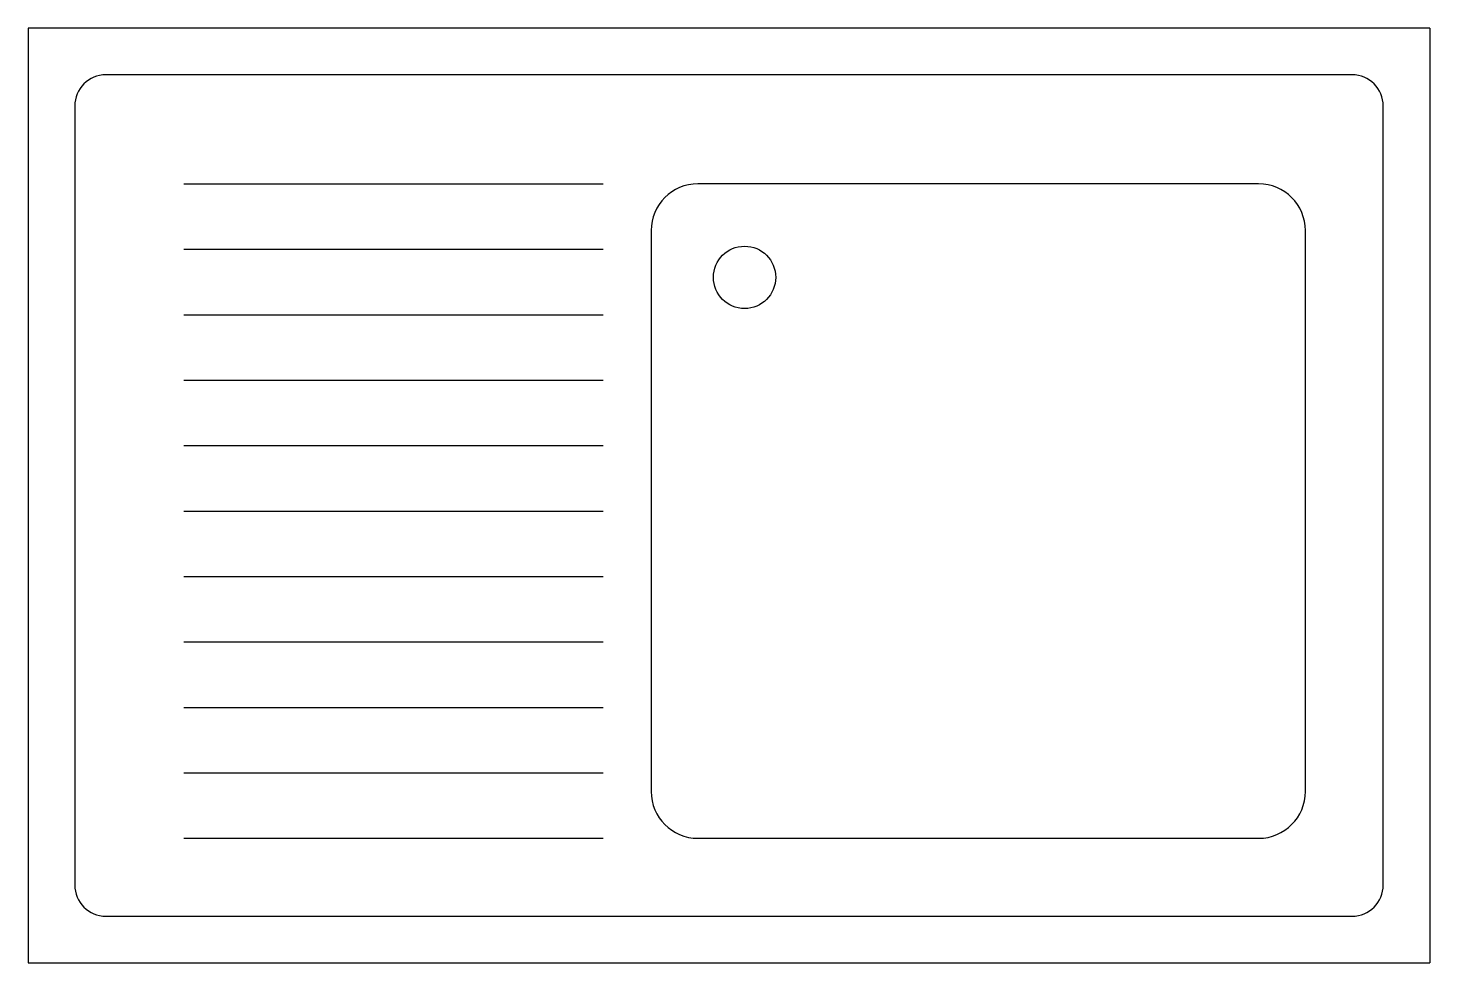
# Model space of a CAD drawing. Extents: x -90 to 0, y -60 to 0.
import ezdxf

# ---------------------------------------------------------------- set-up
doc = ezdxf.new("R2010")
doc.units = 0
doc.header["$LTSCALE"] = 25
doc.header["$MEASUREMENT"] = 0
doc.layers.get('0').update_dxf_attribs({"linetype": 'CONTINUOUS'})

msp = doc.modelspace()

# ---------------------------------------------------------------- linework, layer by layer
at = {"color": 0, "linetype": 'ByBlock'}
for p, q in [((0, 0), (-90, 0)), ((-90, 0), (-90, -60)), ((0, 0), (0, -60)), ((-5, -3), (-85, -3)), ((-87, -5), (-87, -55)), ((-3, -55), (-3, -5)), ((-80, -10), (-53.07, -10)), ((-11, -10), (-47, -10)), ((-50, -13), (-50, -49)), ((-8, -49), (-8, -13)), ((-80, -14.2), (-53.07, -14.2)), ((-80, -18.4), (-53.07, -18.4)), ((-80, -22.6), (-53.07, -22.6)), ((-80, -26.8), (-53.07, -26.8)), ((-80, -31), (-53.07, -31)), ((-80, -35.2), (-53.07, -35.2)), ((-80, -39.4), (-53.07, -39.4)), ((-80, -43.6), (-53.07, -43.6)), ((-80, -47.8), (-53.07, -47.8)), ((-80, -52), (-53.07, -52)), ((-47, -52), (-11, -52)), ((-85, -57), (-5, -57)), ((-90, -60), (0, -60))]:
    msp.add_line(p, q, dxfattribs=at)
msp.add_circle((-44, -16), 2, dxfattribs=at)
for centre, radius, start, end in [((-85, -5), 2, 90, 180), ((-5, -5), 2, 0, 90), ((-47, -13), 3, 90, 180), ((-11, -13), 3, 0, 90), ((-47, -49), 3, 180, 270), ((-11, -49), 3, 270, 0), ((-85, -55), 2, 180, 270), ((-5, -55), 2, 270, 0)]:
    msp.add_arc(centre, radius, start, end, dxfattribs=at)

doc.saveas('drawing.dxf')
